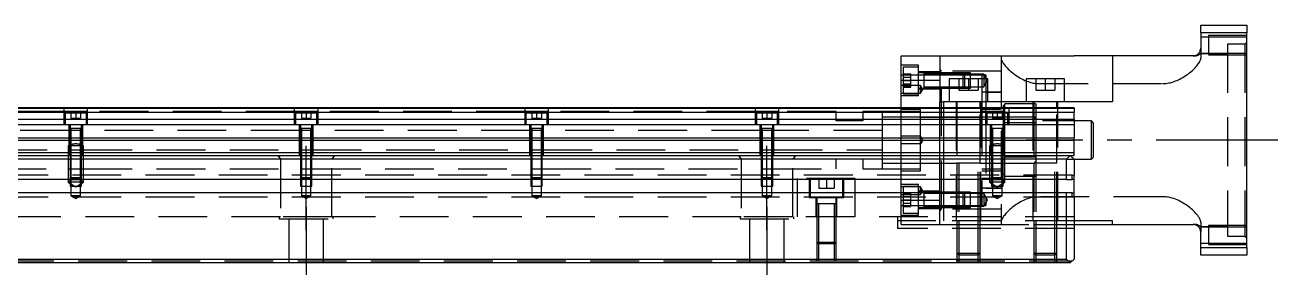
# Model space of a CAD drawing. Extents: x -15 to 1006, y -334 to 81.
# Drawn here: x 486.8 to 813.1, y -297 to -231.9 of the extents above; entities that cross this region are included whole.
import ezdxf

# ---------------------------------------------------------------- set-up
doc = ezdxf.new("R2010")
doc.units = 0
doc.linetypes.add('CENTER', pattern=[50.8, 31.75, -6.35, 6.35, -6.35])
doc.linetypes.add('DASHED', pattern=[19.05, 12.7, -6.35])
doc.layers.get('0').update_dxf_attribs({"linetype": 'CONTINUOUS'})
doc.layers.add('CENTER', color=1, linetype='CENTER')

msp = doc.modelspace()

# ---------------------------------------------------------------- linework, layer by layer
at = {"color": 7, "linetype": 'CONTINUOUS'}
for p, q in [((793, -231.88), (805, -231.88)), ((793, -233.88), (793, -231.88)), ((805, -233.88), (793, -233.88)), ((793, -233.88), (793, -237.88)), ((805, -231.88), (805, -233.88)), ((805, -289.88), (805, -233.88)), ((715, -246.23), (715, -239.88)), ((715, -239.88), (725, -239.88)), ((725, -239.88), (760, -239.88)), ((725, -239.88), (725, -251.88)), ((770, -239.88), (760, -239.88)), ((791, -239.88), (770, -239.88)), ((770, -239.88), (770, -251.88)), ((715, -253.38), (715, -246.23)), ((715, -246.23), (725, -246.23)), ((727.5, -245.88), (727.5, -251.88)), ((737.5, -245.88), (727.5, -245.88)), ((737.5, -251.88), (737.5, -245.88)), ((747.5, -245.88), (747.5, -251.88)), ((757.5, -245.88), (747.5, -245.88)), ((757.5, -251.88), (757.5, -245.88)), ((450.5, -253.38), (760, -253.38)), ((450.5, -253.51), (760, -253.51)), ((725, -251.88), (726, -251.88)), ((725, -253.38), (725, -251.88)), ((770, -251.88), (726, -251.88)), ((726, -251.88), (726, -253.38)), ((760, -253.51), (760, -253.38)), ((760, -253.51), (760, -254.59)), ((450.5, -254.59), (760, -254.59)), ((450.5, -256.46), (760, -256.46)), ((760, -256.46), (760, -254.59)), ((760, -256.46), (760, -257.81)), ((450.5, -257.81), (760, -257.81)), ((760, -257.81), (760, -261.29)), ((350.5, -261.88), (760, -261.88)), ((450.5, -261.29), (760, -261.29)), ((760, -261.88), (760, -261.29)), ((760, -265.08), (760, -261.88)), ((0, -265.08), (760, -265.08)), ((1, -265.88), (759, -265.88)), ((758, -266.88), (2, -266.88)), ((758, -266.88), (759, -265.88)), ((758, -272.18), (758, -266.88)), ((759, -265.88), (760, -266.88)), ((759, -265.88), (760, -265.88)), ((760, -265.88), (760, -265.08)), ((760, -266.88), (760, -271.03)), ((758, -272.18), (2, -272.18)), ((758, -272.18), (759.5, -272.18)), ((759.5, -272.18), (759.5, -271.03)), ((759.5, -271.03), (760, -271.03)), ((760, -272.18), (759.5, -272.18)), ((760, -272.18), (760, -271.03)), ((760, -275.58), (760, -272.18)), ((758, -275.58), (2, -275.58)), ((720.9, -275.44), (720.9, -275.58)), ((720.9, -275.44), (720.9, -275.44)), ((759.5, -275.58), (758, -275.58)), ((758, -292.88), (758, -275.58)), ((759.5, -275.58), (760, -275.58)), ((759.5, -276.73), (759.5, -275.58)), ((760, -276.73), (759.5, -276.73)), ((760, -276.73), (760, -275.58)), ((760, -276.73), (760, -292.88)), ((770, -282.88), (760, -282.88)), ((760, -283.88), (770, -283.88)), ((770, -283.88), (770, -282.88)), ((770, -283.88), (791, -283.88)), ((793, -289.88), (793, -285.88)), ((793, -291.88), (793, -289.88)), ((793, -289.88), (805, -289.88)), ((805, -289.88), (805, -291.88)), ((2, -292.88), (758, -292.88)), ((759, -293.88), (758, -292.88)), ((760, -292.88), (759, -293.88)), ((805, -291.88), (793, -291.88)), ((759, -293.88), (1, -293.88))]:
    msp.add_line(p, q, dxfattribs=at)
at = {"color": 3, "linetype": 'DASHED'}
for p, q in [((805, -234.63), (795, -234.63)), ((795, -234.63), (795, -239.63)), ((795, -235.03), (793, -235.03)), ((793, -237.88), (793, -239.23)), ((805, -235.03), (795, -235.03)), ((804.5, -236.88), (800, -236.88)), ((800, -236.88), (800, -286.88)), ((805, -236.38), (804.5, -236.88)), ((804.5, -236.88), (804.5, -286.88)), ((741, -239.88), (741, -240.5)), ((741, -240.5), (741.01, -240.64)), ((741, -240.5), (741, -283.26)), ((741.01, -240.64), (741.04, -240.8)), ((741.04, -240.8), (741.08, -240.96)), ((741.08, -240.96), (741.15, -241.14)), ((741.15, -241.14), (741.23, -241.32)), ((741.23, -241.32), (741.34, -241.52)), ((791, -239.88), (791.52, -239.88)), ((791.43, -239.88), (791, -239.88)), ((791, -239.88), (791.52, -239.88)), ((791.43, -239.88), (791, -239.88)), ((792.65, -241.54), (792.77, -241.31)), ((792.77, -241.31), (792.87, -241.1)), ((792.87, -241.1), (792.93, -240.93)), ((792.93, -240.93), (792.97, -240.78)), ((792.97, -240.78), (792.99, -240.64)), ((792.99, -240.64), (793, -240.5)), ((793, -239.23), (795, -239.23)), ((793, -239.23), (793, -240.5)), ((800, -239.38), (793, -239.38)), ((795, -239.23), (805, -239.23)), ((795, -239.63), (805, -239.63)), ((719.5, -242.32), (715, -242.32)), ((719.5, -242.82), (715.5, -242.82)), ((715.5, -242.82), (715.5, -246.32)), ((715.5, -244.59), (717.5, -244.59)), ((717.5, -245.46), (717.5, -244.59)), ((719.5, -250.32), (719.5, -242.32)), ((725, -244.07), (719.5, -244.07)), ((720.9, -244.32), (719.5, -244.32)), ((720.9, -244.32), (720.89, -244.32)), ((725, -244.32), (720.9, -244.32)), ((720.9, -244.32), (720.9, -244.32)), ((720.9, -244.32), (720.9, -244.67)), ((720.9, -244.32), (720.9, -248.32)), ((720.9, -244.67), (720.9, -246.19)), ((725, -244.67), (720.9, -244.67)), ((725.5, -243.88), (725, -243.38)), ((725.5, -243.88), (725, -243.88)), ((731.15, -244.32), (725, -244.32)), ((731.15, -244.32), (725, -244.32)), ((731.5, -244.67), (725, -244.67)), ((725.5, -279.88), (725.5, -243.88)), ((741, -243.88), (725.5, -243.88)), ((731.15, -245.88), (731.15, -244.32)), ((731.5, -244.67), (731.15, -244.32)), ((733, -244.32), (731.15, -244.32)), ((733, -244.67), (731.5, -244.67)), ((731.5, -244.67), (731.5, -245.88)), ((733, -245.88), (733, -244.32)), ((736.5, -244.67), (733, -244.67)), ((737.45, -246.32), (736.5, -244.67)), ((736.5, -244.67), (736.5, -246.32)), ((741.34, -241.52), (741.45, -241.71)), ((741.45, -241.71), (741.59, -241.92)), ((741.59, -241.92), (741.79, -242.2)), ((741.79, -242.2), (742.02, -242.48)), ((742.02, -242.48), (742.27, -242.78)), ((742.27, -242.78), (742.55, -243.07)), ((742.55, -243.07), (742.85, -243.38)), ((742.85, -243.38), (743.18, -243.68)), ((743.18, -243.68), (743.47, -243.94)), ((743.47, -243.94), (743.77, -244.2)), ((743.77, -244.2), (744.1, -244.46)), ((744.1, -244.46), (744.43, -244.71)), ((744.43, -244.71), (744.79, -244.97)), ((789.43, -244.81), (789.77, -244.56)), ((789.77, -244.56), (790.1, -244.3)), ((790.1, -244.3), (790.42, -244.04)), ((790.42, -244.04), (790.72, -243.78)), ((790.72, -243.78), (791, -243.52)), ((791, -243.52), (791.26, -243.26)), ((791.26, -243.26), (791.51, -243.01)), ((791.51, -243.01), (791.74, -242.76)), ((791.74, -242.76), (791.96, -242.51)), ((791.96, -242.51), (792.16, -242.26)), ((792.16, -242.26), (792.34, -242.02)), ((792.34, -242.02), (792.5, -241.78)), ((792.5, -241.78), (792.65, -241.54)), ((715, -244.88), (715.5, -244.88)), ((715, -244.88), (715.5, -244.88)), ((720, -247.68), (715, -247.68)), ((715.5, -244.82), (717.5, -244.82)), ((715.5, -244.88), (719.5, -244.88)), ((715.5, -244.88), (719.5, -244.88)), ((715.5, -245.46), (717.5, -245.46)), ((715.5, -246.32), (715.5, -249.82)), ((715.5, -246.32), (717.5, -246.32)), ((715.5, -247.19), (717.5, -247.19)), ((715.5, -247.82), (717.5, -247.82)), ((717.5, -247.19), (717.5, -245.46)), ((717.5, -248.06), (717.5, -247.19)), ((719.5, -244.88), (720.9, -244.88)), ((719.5, -244.88), (720.9, -244.88)), ((720.6, -248.68), (720, -247.68)), ((720, -248.68), (720, -247.68)), ((720.9, -244.88), (725, -244.88)), ((720.9, -244.88), (725, -244.88)), ((720.9, -246.19), (720.9, -246.46)), ((720.9, -246.32), (720.9, -248.32)), ((720.9, -246.46), (720.9, -247.97)), ((720.9, -247.97), (720.9, -248.32)), ((720.9, -247.97), (725, -247.97)), ((725, -244.88), (731.5, -244.88)), ((725, -244.88), (731.5, -244.88)), ((725, -247.97), (727.5, -247.97)), ((727.5, -247.97), (731.5, -247.97)), ((730, -245.88), (730, -248.88)), ((731.15, -246.32), (731.15, -245.88)), ((731.15, -248.32), (731.15, -246.32)), ((731.15, -248.32), (731.5, -247.97)), ((731.5, -244.88), (733, -244.88)), ((731.5, -244.88), (733, -244.88)), ((731.5, -245.88), (731.5, -246.32)), ((731.5, -246.32), (731.5, -247.97)), ((731.5, -247.97), (733, -247.97)), ((732.5, -245.88), (732.5, -248.88)), ((733, -244.88), (736, -244.88)), ((733, -244.88), (736, -244.88)), ((733, -248.32), (733, -245.88)), ((733, -247.97), (736.5, -247.97)), ((735, -245.88), (735, -248.88)), ((736, -244.88), (737, -244.88)), ((736, -244.88), (736, -245.88)), ((736, -245.88), (736, -251.88)), ((736.5, -247.97), (737.45, -246.32)), ((736.5, -246.32), (736.5, -247.97)), ((737, -244.88), (737, -253.38)), ((744.79, -244.97), (745.17, -245.22)), ((745.17, -245.22), (745.57, -245.47)), ((745.57, -245.47), (745.98, -245.71)), ((745.98, -245.71), (746.36, -245.92)), ((746.36, -245.92), (746.75, -246.11)), ((746.75, -246.11), (747.16, -246.3)), ((747.16, -246.3), (747.58, -246.47)), ((747.58, -246.47), (748.01, -246.63)), ((748.01, -246.63), (748.45, -246.77)), ((748.45, -246.77), (748.75, -246.85)), ((748.75, -246.85), (749.06, -246.92)), ((749.06, -246.92), (749.37, -246.99)), ((749.37, -246.99), (749.68, -247.04)), ((749.68, -247.04), (750.01, -247.08)), ((750, -245.88), (750, -248.88)), ((750.01, -247.08), (750.34, -247.12)), ((750.34, -247.12), (750.67, -247.13)), ((750.67, -247.13), (751, -247.14)), ((751, -247.14), (783, -247.14)), ((752.5, -245.88), (752.5, -248.88)), ((755, -245.88), (755, -248.88)), ((783, -247.14), (783.33, -247.13)), ((783.33, -247.13), (783.66, -247.12)), ((783.66, -247.12), (783.99, -247.08)), ((783.99, -247.08), (784.32, -247.04)), ((784.32, -247.04), (784.66, -246.98)), ((784.66, -246.98), (784.99, -246.91)), ((784.99, -246.91), (785.32, -246.83)), ((785.32, -246.83), (785.64, -246.74)), ((785.64, -246.74), (786.05, -246.61)), ((786.05, -246.61), (786.45, -246.46)), ((786.45, -246.46), (786.83, -246.3)), ((786.83, -246.3), (787.21, -246.13)), ((787.21, -246.13), (787.58, -245.95)), ((787.58, -245.95), (787.93, -245.76)), ((787.93, -245.76), (788.33, -245.53)), ((788.33, -245.53), (788.71, -245.3)), ((788.71, -245.3), (789.07, -245.06)), ((789.07, -245.06), (789.43, -244.81)), ((715, -249.68), (720, -249.68)), ((719.5, -250.32), (715, -250.32)), ((715.5, -248.06), (717.5, -248.06)), ((715.5, -249.82), (719.5, -249.82)), ((719.5, -248.32), (720.9, -248.32)), ((725, -248.57), (719.5, -248.57)), ((720.6, -248.68), (720, -248.68)), ((720, -249.68), (720.6, -248.68)), ((720, -249.68), (720, -248.68)), ((720.6, -248.68), (720, -248.68)), ((720.89, -248.32), (725, -248.32)), ((725, -248.32), (727.5, -248.32)), ((725, -248.32), (727.5, -248.32)), ((727.5, -248.32), (731.15, -248.32)), ((727.5, -248.32), (731.15, -248.32)), ((730, -248.88), (732.5, -248.88)), ((731.15, -248.32), (733, -248.32)), ((732.5, -248.88), (735, -248.88)), ((737, -249.38), (736, -249.38)), ((737, -249.38), (737.5, -249.38)), ((737.5, -249.38), (737, -249.38)), ((737.5, -249.38), (741, -249.38)), ((741, -249.38), (737.5, -249.38)), ((750, -248.88), (752.5, -248.88)), ((752.5, -248.88), (755, -248.88)), ((497, -254.38), (450.5, -254.38)), ((497, -257.88), (497, -253.38)), ((503, -254.38), (497, -254.38)), ((503, -253.38), (503, -257.88)), ((557, -254.38), (503, -254.38)), ((557, -257.88), (557, -253.38)), ((563, -254.38), (557, -254.38)), ((563, -253.38), (563, -257.88)), ((617, -254.38), (563, -254.38)), ((617, -257.88), (617, -253.38)), ((623, -254.38), (617, -254.38)), ((623, -253.38), (623, -257.88)), ((677, -254.38), (623, -254.38)), ((677, -257.88), (677, -253.38)), ((683, -254.38), (677, -254.38)), ((683, -253.38), (683, -257.88)), ((698, -254.38), (683, -254.38)), ((698, -256.88), (698, -254.38)), ((710, -254.38), (705, -254.38)), ((705, -254.38), (705, -256.88)), ((715, -254.38), (710, -254.38)), ((710, -254.38), (710, -261.88)), ((710, -254.38), (710, -261.88)), ((715, -265.88), (715, -253.38)), ((720, -253.88), (715, -253.88)), ((720, -254.38), (715, -254.38)), ((720, -260.88), (720, -253.88)), ((725, -265.88), (725, -253.38)), ((726, -253.38), (726, -265.88)), ((729.25, -251.88), (729.25, -282.88)), ((729.5, -251.88), (729.5, -253.38)), ((729.5, -253.38), (729.5, -267.88)), ((735.5, -253.38), (735.5, -251.88)), ((735.5, -267.88), (735.5, -253.38)), ((735.75, -282.88), (735.75, -251.88)), ((736, -251.88), (736, -253.38)), ((736, -253.38), (736, -278.88)), ((741, -253.88), (736, -253.88)), ((737, -254.38), (736, -254.38)), ((737, -257.88), (737, -253.38)), ((741, -254.38), (737, -254.38)), ((741.5, -254.38), (741, -254.38)), ((741.75, -252.88), (741.5, -252.88)), ((741.5, -252.88), (741.5, -253.38)), ((741.5, -253.38), (741.5, -254.88)), ((742, -253.38), (742, -252.38)), ((749.5, -252.38), (742, -252.38)), ((742, -254.88), (742, -253.38)), ((743, -253.38), (743, -257.88)), ((749.25, -251.88), (749.25, -282.88)), ((749.5, -251.88), (749.5, -253.38)), ((750, -252.38), (749.5, -252.38)), ((749.5, -253.38), (749.5, -267.88)), ((750, -252.38), (750, -253.38)), ((750, -253.38), (750, -257.41)), ((755.5, -253.38), (755.5, -251.88)), ((755.5, -267.88), (755.5, -253.38)), ((755.75, -282.88), (755.75, -251.88)), ((497.25, -254.88), (497.25, -257.88)), ((502.75, -254.88), (497.25, -254.88)), ((498.75, -254.88), (498.75, -256.18)), ((498.75, -256.18), (500, -256.18)), ((500, -254.88), (500, -256.18)), ((500, -256.18), (501.25, -256.18)), ((501.25, -254.88), (501.25, -256.18)), ((502.75, -257.88), (502.75, -254.88)), ((557.25, -254.88), (557.25, -257.88)), ((562.75, -254.88), (557.25, -254.88)), ((558.75, -254.88), (558.75, -256.18)), ((558.75, -256.18), (560, -256.18)), ((560, -254.88), (560, -256.18)), ((560, -256.18), (561.25, -256.18)), ((561.25, -254.88), (561.25, -256.18)), ((562.75, -257.88), (562.75, -254.88)), ((617.25, -254.88), (617.25, -257.88)), ((622.75, -254.88), (617.25, -254.88)), ((618.75, -254.88), (618.75, -256.18)), ((618.75, -256.18), (620, -256.18)), ((620, -254.88), (620, -256.18)), ((620, -256.18), (621.25, -256.18)), ((621.25, -254.88), (621.25, -256.18)), ((622.75, -257.88), (622.75, -254.88)), ((677.25, -254.88), (677.25, -257.88)), ((682.75, -254.88), (677.25, -254.88)), ((678.75, -254.88), (678.75, -256.18)), ((678.75, -256.18), (680, -256.18)), ((680, -254.88), (680, -256.18)), ((680, -256.18), (681.25, -256.18)), ((681.25, -254.88), (681.25, -256.18)), ((682.75, -257.88), (682.75, -254.88)), ((705, -256.88), (698, -256.88)), ((715, -255.88), (710, -255.88)), ((720, -255.88), (715, -255.88)), ((725, -255.88), (720, -255.88)), ((720, -255.88), (725, -255.88)), ((736, -255.88), (725, -255.88)), ((725, -255.88), (736, -255.88)), ((741.5, -255.88), (736, -255.88)), ((737.25, -254.88), (737.25, -257.88)), ((742.75, -254.88), (737.25, -254.88)), ((738.75, -254.88), (738.75, -256.18)), ((738.75, -256.18), (740, -256.18)), ((740, -254.88), (740, -256.18)), ((740, -256.18), (741.25, -256.18)), ((741.25, -254.88), (741.25, -256.18)), ((741.5, -254.88), (741.5, -257.88)), ((749.5, -255.88), (741.5, -255.88)), ((742, -257.41), (742, -254.88)), ((742, -263.38), (742, -257.41)), ((750, -257.41), (742, -257.41)), ((742.75, -257.88), (742.75, -254.88)), ((750, -255.88), (749.5, -255.88)), ((750, -256.38), (749.5, -255.88)), ((764.5, -256.88), (750, -256.88)), ((750, -257.41), (750, -266.35)), ((765, -257.38), (764.5, -256.88)), ((764.5, -261.88), (764.5, -256.88)), ((765, -257.38), (765, -261.88)), ((498.25, -259.38), (450.5, -259.38)), ((503, -257.88), (497, -257.88)), ((498.25, -265.88), (498.25, -257.88)), ((498.5, -259.38), (498.25, -259.38)), ((498.5, -257.88), (498.5, -258.88)), ((498.5, -258.87), (498.5, -258.88)), ((500, -258.88), (498.5, -258.88)), ((501.5, -258.88), (498.5, -258.88)), ((498.5, -258.88), (498.5, -258.88)), ((498.5, -258.88), (498.5, -265.88)), ((501.5, -258.88), (498.5, -258.88)), ((498.75, -259.38), (498.5, -259.38)), ((498.75, -258.88), (498.75, -265.88)), ((501.25, -259.38), (498.75, -259.38)), ((501.5, -258.88), (500, -258.88)), ((501.25, -265.88), (501.25, -258.88)), ((501.5, -259.38), (501.25, -259.38)), ((501.5, -258.88), (501.5, -257.88)), ((501.5, -258.88), (501.5, -258.87)), ((501.5, -258.88), (501.5, -258.88)), ((501.5, -265.88), (501.5, -258.88)), ((501.75, -259.38), (501.5, -259.38)), ((501.75, -257.88), (501.75, -265.88)), ((558.25, -259.38), (501.75, -259.38)), ((563, -257.88), (557, -257.88)), ((558.25, -265.88), (558.25, -257.88)), ((558.5, -259.38), (558.25, -259.38)), ((558.5, -257.88), (558.5, -258.88)), ((558.5, -258.87), (558.5, -258.88)), ((558.5, -258.88), (558.5, -265.88)), ((558.5, -258.88), (558.5, -258.88)), ((560, -258.88), (558.5, -258.88)), ((558.75, -259.38), (558.5, -259.38)), ((558.75, -258.88), (558.75, -265.88)), ((561.25, -259.38), (558.75, -259.38)), ((561.5, -258.88), (560, -258.88)), ((561.25, -265.88), (561.25, -258.88)), ((561.5, -259.38), (561.25, -259.38)), ((561.5, -258.88), (561.5, -257.88)), ((561.5, -258.88), (561.5, -258.87)), ((561.5, -265.88), (561.5, -258.88)), ((561.5, -258.88), (561.5, -258.88)), ((561.75, -259.38), (561.5, -259.38)), ((561.75, -257.88), (561.75, -265.88)), ((618.25, -259.38), (561.75, -259.38)), ((623, -257.88), (617, -257.88)), ((618.25, -265.88), (618.25, -257.88)), ((618.5, -259.38), (618.25, -259.38)), ((618.5, -257.88), (618.5, -258.88)), ((618.5, -258.87), (618.5, -258.88)), ((621.5, -258.88), (618.5, -258.88)), ((620, -258.88), (618.5, -258.88)), ((618.5, -258.88), (618.5, -258.88)), ((618.5, -258.88), (618.5, -265.88)), ((621.5, -258.88), (618.5, -258.88)), ((618.75, -259.38), (618.5, -259.38)), ((618.75, -258.88), (618.75, -265.88)), ((621.25, -259.38), (618.75, -259.38)), ((621.5, -258.88), (620, -258.88)), ((621.25, -265.88), (621.25, -258.88)), ((621.5, -259.38), (621.25, -259.38)), ((621.5, -258.88), (621.5, -257.88)), ((621.5, -258.88), (621.5, -258.87)), ((621.5, -258.88), (621.5, -258.88)), ((621.5, -265.88), (621.5, -258.88)), ((621.75, -259.38), (621.5, -259.38)), ((621.75, -257.88), (621.75, -265.88)), ((678.25, -259.38), (621.75, -259.38)), ((683, -257.88), (677, -257.88)), ((678.25, -265.88), (678.25, -257.88)), ((678.5, -259.38), (678.25, -259.38)), ((678.5, -257.88), (678.5, -258.88)), ((678.5, -258.87), (678.5, -258.88)), ((680, -258.88), (678.5, -258.88)), ((678.5, -258.88), (678.5, -265.88)), ((678.5, -258.88), (678.5, -258.88)), ((681.5, -258.88), (678.5, -258.88)), ((678.75, -259.38), (678.5, -259.38)), ((678.75, -258.88), (678.75, -265.88)), ((681.25, -259.38), (678.75, -259.38)), ((681.5, -258.88), (680, -258.88)), ((681.25, -265.88), (681.25, -258.88)), ((681.5, -259.38), (681.25, -259.38)), ((681.5, -258.88), (681.5, -257.88)), ((681.5, -258.88), (681.5, -258.87)), ((681.5, -265.88), (681.5, -258.88)), ((681.5, -258.88), (681.5, -258.88)), ((681.75, -259.38), (681.5, -259.38)), ((681.75, -257.88), (681.75, -265.88)), ((710, -259.38), (681.75, -259.38)), ((720, -260.88), (715, -260.88)), ((720.6, -261.88), (720, -260.88)), ((720, -262.88), (720, -260.88)), ((737, -257.88), (737, -278.88)), ((743, -257.88), (737, -257.88)), ((738.25, -265.88), (738.25, -257.88)), ((738.5, -257.88), (738.5, -258.88)), ((738.5, -258.87), (738.5, -258.88)), ((738.5, -258.88), (738.5, -265.88)), ((738.5, -258.88), (738.5, -258.88)), ((740, -258.88), (738.5, -258.88)), ((738.75, -258.88), (738.75, -265.88)), ((741.5, -258.88), (740, -258.88)), ((741.25, -265.88), (741.25, -258.88)), ((741.5, -258.88), (741.5, -257.88)), ((741.5, -258.88), (741.5, -258.87)), ((741.5, -265.88), (741.5, -258.88)), ((741.5, -258.88), (741.5, -258.88)), ((741.75, -257.88), (741.75, -265.88)), ((450.5, -261.88), (760, -261.88)), ((498, -263.38), (498, -265.88)), ((498.25, -263.38), (498, -263.38)), ((498.5, -263.38), (498.25, -263.38)), ((498.75, -263.38), (498.5, -263.38)), ((501.25, -263.38), (498.75, -263.38)), ((500.06, -262.88), (499.94, -262.88)), ((501.5, -263.38), (501.25, -263.38)), ((501.75, -263.38), (501.5, -263.38)), ((502, -263.38), (501.75, -263.38)), ((502, -265.88), (502, -263.38)), ((710, -261.88), (710, -265.88)), ((710, -261.88), (710, -265.88)), ((720, -262.88), (715, -262.88)), ((720.6, -261.88), (720, -262.88)), ((720, -269.88), (720, -262.88)), ((738, -263.38), (738, -265.88)), ((738.25, -263.38), (738, -263.38)), ((738.5, -263.38), (738.25, -263.38)), ((738.75, -263.38), (738.5, -263.38)), ((741.25, -263.38), (738.75, -263.38)), ((740.06, -262.88), (739.94, -262.88)), ((741.5, -263.38), (741.25, -263.38)), ((741.75, -263.38), (741.5, -263.38)), ((742, -263.38), (741.75, -263.38)), ((742, -265.88), (742, -263.38)), ((764.5, -266.88), (764.5, -261.88)), ((765, -261.88), (765, -266.38)), ((441.75, -264.38), (498, -264.38)), ((498, -264.38), (498.25, -264.38)), ((498, -265.88), (498, -272.18)), ((498.25, -264.38), (498.5, -264.38)), ((498.5, -264.38), (498.75, -264.38)), ((498.5, -265.88), (498.5, -271.63)), ((498.5, -265.88), (498.5, -271.63)), ((498.75, -264.38), (501.25, -264.38)), ((498.75, -265.88), (498.75, -271.88)), ((501.25, -264.38), (501.5, -264.38)), ((501.25, -271.88), (501.25, -265.88)), ((501.5, -264.38), (501.75, -264.38)), ((501.5, -271.63), (501.5, -265.88)), ((501.5, -271.63), (501.5, -265.88)), ((501.75, -264.38), (502, -264.38)), ((502, -264.38), (558.25, -264.38)), ((502, -272.18), (502, -265.88)), ((552.58, -265.88), (553.29, -266.88)), ((553.29, -266.88), (553.29, -281.88)), ((558.25, -264.38), (558.5, -264.38)), ((558.5, -264.38), (558.75, -264.38)), ((558.5, -265.88), (558.5, -271.63)), ((558.5, -265.88), (558.5, -271.63)), ((558.75, -264.38), (561.25, -264.38)), ((558.75, -265.88), (558.75, -271.88)), ((561.25, -264.38), (561.5, -264.38)), ((561.25, -271.88), (561.25, -265.88)), ((561.5, -264.38), (561.75, -264.38)), ((561.5, -271.63), (561.5, -265.88)), ((561.5, -271.63), (561.5, -265.88)), ((561.75, -264.38), (618.25, -264.38)), ((567.42, -265.88), (566.71, -266.88)), ((566.71, -281.88), (566.71, -266.88)), ((618.25, -264.38), (618.5, -264.38)), ((618.5, -264.38), (618.75, -264.38)), ((618.5, -265.88), (618.5, -271.63)), ((618.5, -265.88), (618.5, -271.63)), ((618.75, -264.38), (621.25, -264.38)), ((618.75, -265.88), (618.75, -271.88)), ((621.25, -264.38), (621.5, -264.38)), ((621.25, -271.88), (621.25, -265.88)), ((621.5, -264.38), (621.75, -264.38)), ((621.5, -271.63), (621.5, -265.88)), ((621.5, -271.63), (621.5, -265.88)), ((621.75, -264.38), (678.25, -264.38)), ((672.58, -265.88), (673.29, -266.88)), ((673.29, -266.88), (673.29, -281.88)), ((678.25, -264.38), (678.5, -264.38)), ((678.5, -264.38), (678.75, -264.38)), ((678.5, -265.88), (678.5, -271.63)), ((678.5, -265.88), (678.5, -271.63)), ((678.75, -264.38), (681.25, -264.38)), ((678.75, -265.88), (678.75, -271.88)), ((681.25, -264.38), (681.5, -264.38)), ((681.25, -271.88), (681.25, -265.88)), ((681.5, -264.38), (681.75, -264.38)), ((681.5, -271.63), (681.5, -265.88)), ((681.5, -271.63), (681.5, -265.88)), ((681.75, -264.38), (710, -264.38)), ((687.42, -265.88), (686.71, -266.88)), ((686.71, -281.88), (686.71, -266.88)), ((698, -269.38), (698, -266.88)), ((705, -266.88), (705, -269.38)), ((710, -265.88), (710, -269.38)), ((710, -265.88), (710, -269.38)), ((715, -272.18), (715, -265.88)), ((725, -272.18), (725, -265.88)), ((726, -265.88), (726, -272.18)), ((738, -265.88), (738, -272.18)), ((738.5, -265.88), (738.5, -271.63)), ((738.5, -265.88), (738.5, -271.63)), ((738.75, -265.88), (738.75, -271.88)), ((741.25, -271.88), (741.25, -265.88)), ((741.5, -271.63), (741.5, -265.88)), ((741.5, -271.63), (741.5, -265.88)), ((742, -272.18), (742, -265.88)), ((750, -266.35), (742, -266.35)), ((749.5, -267.88), (750, -267.38)), ((750, -266.35), (750, -267.88)), ((758, -266.88), (760, -266.88)), ((760, -266.88), (764.5, -266.88)), ((764.5, -266.88), (765, -266.38)), ((441.5, -269.38), (498, -269.38)), ((498, -269.38), (498.5, -269.38)), ((498.5, -269.38), (498.75, -269.38)), ((498.75, -269.38), (501.25, -269.38)), ((501.25, -269.38), (501.5, -269.38)), ((501.5, -269.38), (502, -269.38)), ((502, -269.38), (558.5, -269.38)), ((558.5, -269.38), (558.75, -269.38)), ((558.75, -269.38), (561.25, -269.38)), ((561.25, -269.38), (561.5, -269.38)), ((561.5, -269.38), (618.5, -269.38)), ((618.5, -269.38), (618.75, -269.38)), ((618.75, -269.38), (621.25, -269.38)), ((621.25, -269.38), (621.5, -269.38)), ((621.5, -269.38), (678.5, -269.38)), ((678.5, -269.38), (678.75, -269.38)), ((678.75, -269.38), (681.25, -269.38)), ((681.25, -269.38), (681.5, -269.38)), ((681.5, -269.38), (698, -269.38)), ((705, -269.38), (710, -269.38)), ((710, -267.88), (715, -267.88)), ((710, -269.38), (715, -269.38)), ((715, -267.88), (720, -267.88)), ((715, -269.38), (720, -269.38)), ((715, -269.88), (720, -269.88)), ((720, -267.88), (725, -267.88)), ((720, -267.88), (725, -267.88)), ((725, -267.88), (729.4, -267.88)), ((725, -267.88), (729.4, -267.88)), ((729.4, -267.88), (729.5, -267.88)), ((729.4, -267.88), (729.5, -267.88)), ((729.5, -267.87), (729.5, -282.88)), ((735.5, -267.88), (729.5, -267.88)), ((735.5, -267.88), (729.5, -267.88)), ((735.5, -267.88), (729.5, -267.88)), ((730, -267.88), (730, -282.88)), ((735, -282.88), (735, -267.88)), ((735.5, -282.88), (735.5, -267.87)), ((735.5, -267.88), (735.6, -267.88)), ((735.5, -267.88), (735.6, -267.88)), ((735.6, -267.88), (736, -267.88)), ((735.6, -267.88), (736, -267.88)), ((736, -267.88), (741.5, -267.88)), ((736, -269.38), (741.5, -269.38)), ((736, -269.88), (741, -269.88)), ((741.5, -267.88), (749.5, -267.88)), ((749.5, -267.87), (749.5, -282.88)), ((755.5, -267.88), (749.5, -267.88)), ((755.5, -267.88), (749.5, -267.88)), ((750, -267.88), (750, -282.88)), ((755, -282.88), (755, -267.88)), ((755.5, -282.88), (755.5, -267.87)), ((759.5, -271.03), (0.5, -271.03)), ((498, -272.18), (498, -272.25)), ((498, -272.25), (498, -272.88)), ((498, -272.25), (498.17, -272.88)), ((498.5, -272.25), (498, -272.25)), ((498, -272.88), (500, -274.03)), ((502, -272.88), (498, -272.88)), ((498.5, -271.63), (498.75, -271.88)), ((498.5, -271.63), (498.5, -272.18)), ((498.5, -271.63), (501.5, -271.63)), ((498.5, -272.18), (498.5, -273.88)), ((501.5, -272.25), (498.5, -272.25)), ((498.5, -273.88), (501.5, -273.88)), ((498.75, -271.88), (498.75, -273.88)), ((501.25, -271.88), (498.75, -271.88)), ((498.75, -273.88), (498.75, -276.38)), ((500, -274.03), (502, -272.88)), ((501.25, -271.88), (501.5, -271.63)), ((501.25, -273.88), (501.25, -271.88)), ((501.25, -276.38), (501.25, -273.88)), ((501.5, -272.18), (501.5, -271.63)), ((501.5, -273.88), (501.5, -272.18)), ((502, -272.25), (501.5, -272.25)), ((501.83, -272.88), (502, -272.25)), ((502, -272.25), (502, -272.18)), ((502, -272.88), (502, -272.25)), ((558.5, -271.63), (558.75, -271.88)), ((558.5, -271.63), (558.5, -272.18)), ((558.5, -271.63), (561.5, -271.63)), ((558.5, -272.18), (558.5, -273.88)), ((558.5, -273.88), (561.5, -273.88)), ((558.75, -271.88), (558.75, -273.88)), ((561.25, -271.88), (558.75, -271.88)), ((558.75, -273.88), (558.75, -276.38)), ((561.25, -271.88), (561.5, -271.63)), ((561.25, -273.88), (561.25, -271.88)), ((561.25, -276.38), (561.25, -273.88)), ((561.5, -272.18), (561.5, -271.63)), ((561.5, -273.88), (561.5, -272.18)), ((618.5, -271.63), (618.75, -271.88)), ((618.5, -271.63), (618.5, -272.18)), ((618.5, -271.63), (621.5, -271.63)), ((618.5, -272.18), (618.5, -273.88)), ((618.5, -273.88), (621.5, -273.88)), ((618.75, -271.88), (618.75, -273.88)), ((621.25, -271.88), (618.75, -271.88)), ((618.75, -273.88), (618.75, -276.38)), ((621.25, -271.88), (621.5, -271.63)), ((621.25, -273.88), (621.25, -271.88)), ((621.25, -276.38), (621.25, -273.88)), ((621.5, -272.18), (621.5, -271.63)), ((621.5, -273.88), (621.5, -272.18)), ((678.5, -271.63), (678.75, -271.88)), ((678.5, -271.63), (678.5, -272.18)), ((678.5, -271.63), (681.5, -271.63)), ((678.5, -272.18), (678.5, -273.88)), ((678.5, -273.88), (681.5, -273.88)), ((678.75, -271.88), (678.75, -273.88)), ((681.25, -271.88), (678.75, -271.88)), ((678.75, -273.88), (678.75, -276.38)), ((681.25, -271.88), (681.5, -271.63)), ((681.25, -273.88), (681.25, -271.88)), ((681.25, -276.38), (681.25, -273.88)), ((681.5, -272.18), (681.5, -271.63)), ((681.5, -273.88), (681.5, -272.18)), ((703, -271.88), (688, -271.88)), ((688, -272.18), (688, -271.88)), ((688, -275.58), (688, -272.18)), ((691, -271.88), (691, -276.88)), ((691.25, -271.88), (691.25, -272.18)), ((691.25, -272.18), (691.25, -275.58)), ((693.5, -271.88), (693.5, -274.38)), ((695.5, -271.88), (695.5, -274.38)), ((697.5, -271.88), (697.5, -274.38)), ((699.75, -272.18), (699.75, -271.88)), ((699.75, -275.58), (699.75, -272.18)), ((700, -276.88), (700, -271.88)), ((703, -272.18), (703, -271.88)), ((703, -275.58), (703, -272.18)), ((715, -275.58), (715, -272.18)), ((719.5, -273.44), (715, -273.44)), ((720, -274.08), (715, -274.08)), ((719.5, -273.94), (715.5, -273.94)), ((715.5, -273.94), (715.5, -275.58)), ((719.5, -277.44), (719.5, -273.44)), ((720.6, -275.08), (720, -274.08)), ((720, -275.08), (720, -274.08)), ((725, -275.58), (725, -272.18)), ((726, -272.18), (726, -275.58)), ((736, -271.88), (738.75, -271.88)), ((738.75, -271.88), (736, -271.88)), ((738, -272.18), (738, -272.25)), ((738, -272.25), (738, -272.88)), ((738, -272.25), (738.17, -272.88)), ((738.5, -272.25), (738, -272.25)), ((738, -272.88), (740, -274.03)), ((742, -272.88), (738, -272.88)), ((738.5, -271.63), (738.75, -271.88)), ((738.5, -271.63), (738.5, -272.18)), ((738.5, -271.63), (741.5, -271.63)), ((738.5, -272.18), (738.5, -273.88)), ((741.5, -272.25), (738.5, -272.25)), ((738.5, -273.88), (741.5, -273.88)), ((738.75, -271.88), (738.75, -273.88)), ((741.25, -271.88), (738.75, -271.88)), ((738.75, -273.88), (738.75, -276.38)), ((740, -274.03), (742, -272.88)), ((741.25, -271.88), (741.5, -271.63)), ((741.25, -273.88), (741.25, -271.88)), ((741.25, -276.38), (741.25, -273.88)), ((741.75, -270.88), (741.5, -270.88)), ((741.5, -272.18), (741.5, -271.63)), ((741.5, -273.88), (741.5, -272.18)), ((742, -272.25), (741.5, -272.25)), ((741.83, -272.88), (742, -272.25)), ((750, -271.38), (742, -271.38)), ((742, -272.25), (742, -272.18)), ((742, -272.88), (742, -272.25)), ((759.5, -276.73), (0.5, -276.73)), ((498.75, -276.38), (500, -277.1)), ((501.25, -276.38), (498.75, -276.38)), ((500, -277.1), (501.25, -276.38)), ((558.75, -276.38), (560, -277.1)), ((561.25, -276.38), (558.75, -276.38)), ((560, -277.1), (561.25, -276.38)), ((618.75, -276.38), (620, -277.1)), ((621.25, -276.38), (618.75, -276.38)), ((620, -277.1), (621.25, -276.38)), ((678.75, -276.38), (680, -277.1)), ((681.25, -276.38), (678.75, -276.38)), ((680, -277.1), (681.25, -276.38)), ((688, -281.88), (688, -275.58)), ((691, -276.88), (700, -276.88)), ((691.25, -275.58), (691.25, -276.88)), ((692.75, -276.88), (692.75, -281.88)), ((693, -276.88), (693, -278.48)), ((693.5, -274.38), (695.5, -274.38)), ((695.5, -274.38), (697.5, -274.38)), ((698, -278.48), (698, -276.88)), ((698.25, -281.88), (698.25, -276.88)), ((699.75, -276.88), (699.75, -275.58)), ((703, -281.88), (703, -275.58)), ((715, -277.53), (715, -275.58)), ((715, -276.08), (720, -276.08)), ((715.5, -275.58), (715.5, -280.94)), ((715.5, -275.7), (717.5, -275.7)), ((715.5, -275.94), (717.5, -275.94)), ((715.5, -276.57), (717.5, -276.57)), ((717.5, -275.94), (717.5, -275.7)), ((717.5, -277.44), (717.5, -275.94)), ((725, -275.19), (719.5, -275.19)), ((720.9, -275.44), (719.5, -275.44)), ((720, -276.08), (720.6, -275.08)), ((720.6, -275.08), (720, -275.08)), ((720, -276.08), (720, -275.08)), ((720.9, -275.44), (720.89, -275.44)), ((725, -275.44), (720.9, -275.44)), ((720.9, -275.44), (720.9, -275.44)), ((720.9, -275.58), (720.9, -279.44)), ((725, -275.79), (720.9, -275.79)), ((731.15, -275.44), (725, -275.44)), ((731.15, -275.44), (725, -275.44)), ((725, -282.88), (725, -275.58)), ((731.5, -275.79), (725, -275.79)), ((726, -275.58), (726, -282.88)), ((731.15, -279.44), (731.15, -275.44)), ((731.5, -275.79), (731.15, -275.44)), ((733, -275.44), (731.15, -275.44)), ((733, -275.79), (731.5, -275.79)), ((731.5, -275.79), (731.5, -279.09)), ((733, -279.44), (733, -275.44)), ((736.5, -275.79), (733, -275.79)), ((737, -274.38), (736, -274.38)), ((737.45, -277.44), (736.5, -275.79)), ((736.5, -275.79), (736.5, -279.09)), ((737, -274.38), (741, -274.38)), ((741, -274.38), (737, -274.38)), ((738.75, -276.38), (740, -277.1)), ((741.25, -276.38), (738.75, -276.38)), ((740, -277.1), (741.25, -276.38)), ((747.55, -277.3), (747.17, -277.46)), ((747.95, -277.15), (747.55, -277.3)), ((748.36, -277.02), (747.95, -277.15)), ((748.68, -276.93), (748.36, -277.02)), ((749.01, -276.85), (748.68, -276.93)), ((749.34, -276.78), (749.01, -276.85)), ((749.62, -276.73), (749.34, -276.78)), ((751, -276.62), (749.62, -276.73)), ((783, -276.62), (751, -276.62)), ((783.33, -276.63), (783, -276.62)), ((783.66, -276.64), (783.33, -276.63)), ((783.99, -276.68), (783.66, -276.64)), ((784.32, -276.72), (783.99, -276.68)), ((784.63, -276.77), (784.32, -276.72)), ((784.94, -276.84), (784.63, -276.77)), ((785.25, -276.91), (784.94, -276.84)), ((785.55, -276.99), (785.25, -276.91)), ((785.99, -277.13), (785.55, -276.99)), ((786.42, -277.29), (785.99, -277.13)), ((786.84, -277.46), (786.42, -277.29)), ((693, -278.47), (693, -278.48)), ((698, -278.48), (693, -278.48)), ((698, -278.48), (693, -278.48)), ((698, -278.48), (693, -278.48)), ((693, -278.48), (693, -281.88)), ((693, -278.48), (693, -278.48)), ((693.4, -278.48), (693.4, -281.88)), ((697.6, -281.88), (697.6, -278.48)), ((698, -278.48), (698, -278.47)), ((698, -281.88), (698, -278.48)), ((698, -278.48), (698, -278.48)), ((715, -283.88), (715, -277.53)), ((715, -277.53), (725, -277.53)), ((715, -278.88), (715.5, -278.88)), ((715, -278.88), (715.5, -278.88)), ((715.5, -277.44), (717.5, -277.44)), ((715.5, -278.3), (717.5, -278.3)), ((715.5, -278.88), (719.5, -278.88)), ((715.5, -278.88), (719.5, -278.88)), ((715.5, -278.94), (717.5, -278.94)), ((715.5, -279.17), (717.5, -279.17)), ((717.5, -278.94), (717.5, -277.44)), ((717.5, -279.17), (717.5, -278.94)), ((719.5, -281.44), (719.5, -277.44)), ((719.5, -278.88), (720.9, -278.88)), ((719.5, -278.88), (720.9, -278.88)), ((719.5, -279.44), (720.9, -279.44)), ((719.5, -279.69), (725, -279.69)), ((720.89, -279.44), (720.9, -279.44)), ((720.9, -278.88), (725, -278.88)), ((720.9, -278.88), (725, -278.88)), ((720.9, -279.09), (725, -279.09)), ((720.9, -279.44), (720.9, -279.44)), ((720.9, -279.44), (725, -279.44)), ((725, -278.88), (736, -278.88)), ((725, -278.88), (736, -278.88)), ((725, -279.09), (731.5, -279.09)), ((725, -279.44), (731.15, -279.44)), ((725, -279.44), (731.15, -279.44)), ((725, -280.38), (725.5, -279.88)), ((725.5, -279.88), (725, -279.88)), ((741, -279.88), (725.5, -279.88)), ((731.15, -279.44), (731.5, -279.09)), ((731.15, -279.44), (733, -279.44)), ((731.5, -279.09), (733, -279.09)), ((733, -279.09), (736.5, -279.09)), ((736, -278.88), (737, -278.88)), ((736.5, -279.09), (737.45, -277.44)), ((742.74, -280.5), (742.49, -280.75)), ((743, -280.24), (742.74, -280.5)), ((743.28, -279.98), (743, -280.24)), ((743.58, -279.72), (743.28, -279.98)), ((743.9, -279.46), (743.58, -279.72)), ((744.23, -279.2), (743.9, -279.46)), ((744.57, -278.95), (744.23, -279.2)), ((744.93, -278.7), (744.57, -278.95)), ((745.29, -278.46), (744.93, -278.7)), ((745.67, -278.23), (745.29, -278.46)), ((746.07, -278), (745.67, -278.23)), ((746.42, -277.81), (746.07, -278)), ((746.79, -277.63), (746.42, -277.81)), ((747.17, -277.46), (746.79, -277.63)), ((787.25, -277.65), (786.84, -277.46)), ((787.64, -277.84), (787.25, -277.65)), ((788.02, -278.05), (787.64, -277.84)), ((788.43, -278.29), (788.02, -278.05)), ((788.83, -278.54), (788.43, -278.29)), ((789.21, -278.79), (788.83, -278.54)), ((789.57, -279.05), (789.21, -278.79)), ((789.9, -279.3), (789.57, -279.05)), ((790.23, -279.56), (789.9, -279.3)), ((790.53, -279.82), (790.23, -279.56)), ((790.82, -280.08), (790.53, -279.82)), ((791.15, -280.38), (790.82, -280.08)), ((791.45, -280.69), (791.15, -280.38)), ((553.29, -281.88), (446.71, -281.88)), ((553, -281.88), (553, -282.38)), ((553, -282.38), (567, -282.38)), ((566.71, -281.88), (553.29, -281.88)), ((555.5, -282.38), (555.5, -293.88)), ((564.5, -293.88), (564.5, -282.38)), ((673.29, -281.88), (566.71, -281.88)), ((567, -282.38), (567, -281.88)), ((673, -281.88), (673, -282.38)), ((673, -282.38), (687, -282.38)), ((686.71, -281.88), (673.29, -281.88)), ((675.5, -282.38), (675.5, -293.88)), ((684.5, -293.88), (684.5, -282.38)), ((760, -281.88), (686.71, -281.88)), ((687, -282.38), (687, -281.88)), ((693, -281.88), (693, -288.48)), ((693, -281.88), (693, -288.48)), ((693.4, -281.88), (693.4, -288.88)), ((697.6, -288.88), (697.6, -281.88)), ((698, -288.48), (698, -281.88)), ((698, -288.48), (698, -281.88)), ((714, -281.88), (714, -282.88)), ((714, -282.88), (714, -284.88)), ((724, -282.88), (714, -282.88)), ((715, -281.44), (719.5, -281.44)), ((715, -283.88), (725, -283.88)), ((715.5, -280.94), (719.5, -280.94)), ((760, -282.88), (724, -282.88)), ((725, -283.88), (725, -282.88)), ((725, -283.88), (729.5, -283.88)), ((729.5, -282.88), (729.5, -291.38)), ((729.5, -282.88), (729.5, -291.38)), ((729.5, -283.88), (730, -283.88)), ((730, -282.88), (730, -291.88)), ((730, -283.88), (735, -283.88)), ((735, -291.88), (735, -282.88)), ((735, -283.88), (735.5, -283.88)), ((735.5, -291.38), (735.5, -282.88)), ((735.5, -291.38), (735.5, -282.88)), ((735.5, -283.88), (749.5, -283.88)), ((741.01, -283.12), (741, -283.26)), ((741, -283.26), (741, -283.88)), ((741.03, -282.98), (741.01, -283.12)), ((741.07, -282.83), (741.03, -282.98)), ((741.13, -282.66), (741.07, -282.83)), ((741.23, -282.45), (741.13, -282.66)), ((741.35, -282.22), (741.23, -282.45)), ((741.5, -281.98), (741.35, -282.22)), ((741.66, -281.74), (741.5, -281.98)), ((741.84, -281.5), (741.66, -281.74)), ((742.04, -281.25), (741.84, -281.5)), ((742.26, -281), (742.04, -281.25)), ((742.49, -280.75), (742.26, -281)), ((749.5, -282.88), (749.5, -291.38)), ((749.5, -282.88), (749.5, -291.38)), ((749.5, -283.88), (750, -283.88)), ((750, -282.88), (750, -291.88)), ((750, -283.88), (755, -283.88)), ((755, -291.88), (755, -282.88)), ((755, -283.88), (755.5, -283.88)), ((755.5, -291.38), (755.5, -282.88)), ((755.5, -291.38), (755.5, -282.88)), ((755.5, -283.88), (760, -283.88)), ((791.43, -283.88), (791, -283.88)), ((791.53, -283.88), (791, -283.88)), ((791.73, -280.98), (791.45, -280.69)), ((791.98, -281.28), (791.73, -280.98)), ((792.21, -281.56), (791.98, -281.28)), ((792.41, -281.84), (792.21, -281.56)), ((792.55, -282.05), (792.41, -281.84)), ((792.66, -282.24), (792.55, -282.05)), ((792.77, -282.44), (792.66, -282.24)), ((792.85, -282.62), (792.77, -282.44)), ((792.92, -282.8), (792.85, -282.62)), ((792.96, -282.96), (792.92, -282.8)), ((792.99, -283.12), (792.96, -282.96)), ((793, -283.26), (792.99, -283.12)), ((793, -283.26), (793, -284.53)), ((719, -284.88), (714, -284.88)), ((760, -284.88), (719, -284.88)), ((793, -284.38), (800, -284.38)), ((795, -284.53), (793, -284.53)), ((793, -284.53), (793, -285.88)), ((805, -284.13), (795, -284.13)), ((795, -284.13), (795, -289.13)), ((805, -284.53), (795, -284.53)), ((800, -286.88), (804.5, -286.88)), ((804.5, -286.88), (805, -287.38)), ((693, -288.48), (693.4, -288.88)), ((693, -288.48), (693, -293.38)), ((693, -288.48), (698, -288.48)), ((693.4, -288.88), (693.4, -293.38)), ((697.6, -288.88), (693.4, -288.88)), ((697.6, -288.88), (698, -288.48)), ((697.6, -293.38), (697.6, -288.88)), ((698, -293.38), (698, -288.48)), ((793, -288.73), (795, -288.73)), ((795, -288.73), (805, -288.73)), ((795, -289.13), (805, -289.13)), ((62.5, -293.38), (759.5, -293.38)), ((729.5, -291.38), (730, -291.88)), ((729.5, -291.38), (729.5, -293.88)), ((729.5, -291.38), (735.5, -291.38)), ((730, -291.88), (730, -293.88)), ((735, -291.88), (730, -291.88)), ((735, -291.88), (735.5, -291.38)), ((735, -293.88), (735, -291.88)), ((735.5, -293.88), (735.5, -291.38)), ((749.5, -291.38), (750, -291.88)), ((749.5, -291.38), (749.5, -293.88)), ((749.5, -291.38), (755.5, -291.38)), ((750, -291.88), (750, -293.88)), ((755, -291.88), (750, -291.88)), ((755, -291.88), (755.5, -291.38)), ((755, -293.88), (755, -291.88)), ((755.5, -293.88), (755.5, -291.38))]:
    msp.add_line(p, q, dxfattribs=at)
at = {"color": 7, "linetype": 'CONTINUOUS'}
for centre, start, end in [((791, -237.88), 270, 0), ((791, -285.88), 0, 90)]:
    msp.add_arc(centre, 2, start, end, dxfattribs=at)
at = {"color": 3, "linetype": 'DASHED'}
for centre, radius, start, end in [((791.53, -237.88), 2, 270, 317.4968), ((741.75, -252.63), 0.25, 270, 0), ((499.94, -266.88), 4, 114.9511, 118.9695), ((499.94, -266.88), 4, 111.0599, 114.9511), ((499.94, -266.88), 4, 107.2682, 111.0599), ((499.94, -266.88), 4, 90, 107.2682), ((500.06, -266.88), 4, 72.7318, 90), ((500.06, -266.88), 4, 68.9401, 72.7318), ((500.06, -266.88), 4, 65.0489, 68.9401), ((500.06, -266.88), 4, 61.0305, 65.0489), ((739.94, -266.88), 4, 114.9511, 118.9695), ((739.94, -266.88), 4, 111.0599, 114.9511), ((739.94, -266.88), 4, 107.2682, 111.0599), ((739.94, -266.88), 4, 90, 107.2682), ((740.06, -266.88), 4, 72.7318, 90), ((740.06, -266.88), 4, 68.9401, 72.7318), ((740.06, -266.88), 4, 65.0489, 68.9401), ((740.06, -266.88), 4, 61.0305, 65.0489), ((741.75, -271.13), 0.25, 0, 90), ((791.53, -285.88), 2, 42.5032, 90)]:
    msp.add_arc(centre, radius, start, end, dxfattribs=at)
at = {"layer": 'CENTER', "color": 1, "linetype": 'CENTER'}
for p, q in [((560, -285.38), (560, -263.38)), ((680, -285.38), (680, -263.38)), ((813.1, -261.88), (747.55, -261.88)), ((560, -279.23), (560, -297.03)), ((680, -279.23), (680, -297.03))]:
    msp.add_line(p, q, dxfattribs=at)

doc.saveas('drawing.dxf')
